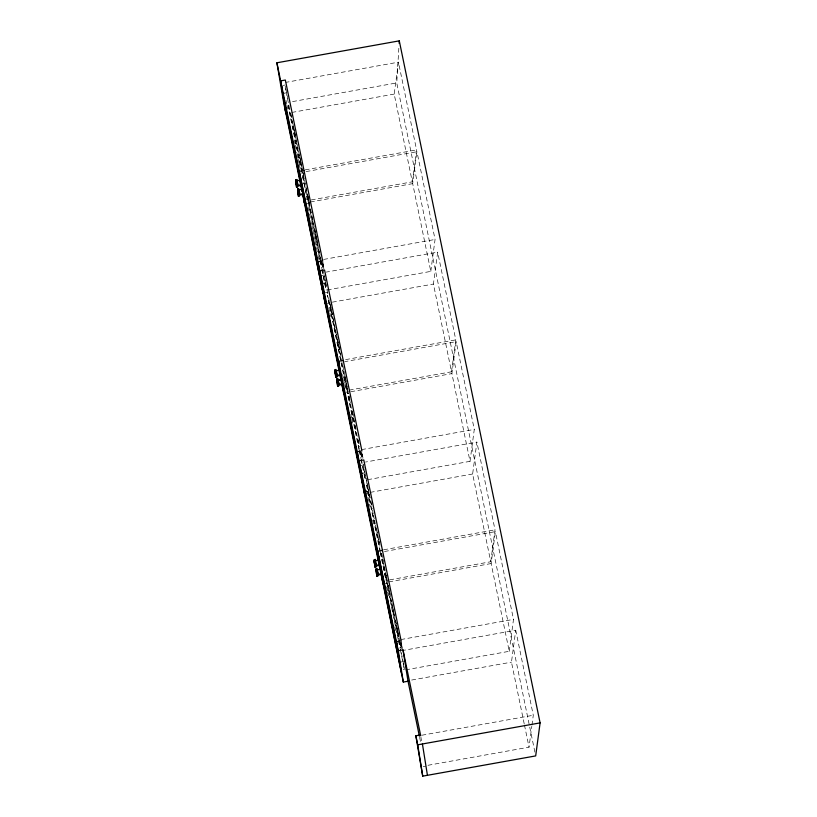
<?xml version="1.0" encoding="UTF-8"?>
<svg xmlns="http://www.w3.org/2000/svg" width="817" height="817" viewBox="0 0 817 817"><rect width="100%" height="100%" fill="white"/><g stroke="black" fill="none" stroke-linecap="round" stroke-linejoin="round"><path stroke-width="0.61" stroke-dasharray="4.08 3.06" d="M534.91 752.161L396.745 82.915L398.91 47.039M311.257 199.94L412.309 181.834L394.192 94.088L398.451 62.174L285.807 82.364M412.309 181.834L416.568 149.909L398.451 62.174M327.249 289.943L430.804 271.387L412.687 183.641L416.946 151.717L304.292 171.907M430.804 271.387L435.063 239.463L416.946 151.717M349.227 390.128L451.525 371.786L433.418 284.05L437.677 252.126L326.269 272.092M451.525 371.786L455.784 339.872L437.677 252.126M367.711 479.681L470.02 461.339L451.903 373.604L456.162 341.68L344.764 361.645M470.02 461.339L474.279 429.415L456.162 341.68M389.689 579.856L490.751 561.749L472.635 474.003L476.893 442.089L365.495 462.054M490.751 561.749L495.01 529.824L476.893 442.089M405.681 669.858L509.236 651.302L491.119 563.556L495.378 531.632L382.724 551.822M509.236 651.302L513.495 619.378L495.378 531.632M524.197 723.77L511.473 662.158L515.731 630.234L404.333 650.199M427.975 765.294L529.028 747.177L531.816 726.313M531.979 725.077L533.287 715.263L515.731 630.234M282.927 85.448L285.041 85.019M285.113 93.067L286.287 92.832L304.026 178.76L301.912 179.189M301.616 171.641L289.524 113.103L288.278 105.301L289.453 105.056M302.852 183.713L304.966 183.284L312.421 219.405M305.16 199.46L308.438 198.797M306.089 203.984L309.377 203.321M322.143 275.411L324.257 274.982L324.798 278.321M324.339 283.029L325.503 282.784L324.972 279.445M321.837 269.569L325.942 289.494L327.117 289.249M327.576 303.301L329.915 302.821M347.664 388.759L346.49 388.994L345.244 381.192L346.408 380.947M358.99 449.554L347.419 393.518L348.593 393.273M361.359 465.363L363.473 464.934M361.053 459.522L365.168 479.446L363.912 471.644L365.087 471.409M363.555 472.982L364.719 472.747M380.048 551.546L367.967 493.019L366.721 485.206L367.885 484.971M367.967 493.019L369.141 492.774M398.206 639.517L386.635 583.471L385.389 575.668L386.564 575.434M384.531 583.9L387.809 583.236M401.024 662.025L403.138 661.596L400.565 649.147M403.21 669.644L404.384 669.409L403.843 666.059M292.568 101.584L396.745 82.915M291.894 112.429L394.192 94.088M305.17 169.875L416.568 149.909M310.378 201.983L412.687 183.641M323.655 259.428L435.063 239.463M325.35 292.69L327.709 292.272M332.356 302.157L433.418 284.05M345.642 359.613L455.784 339.872M345.897 392.201L348.246 391.772M350.85 391.711L451.903 373.604M361.625 449.605L474.279 429.415M366.435 491.701L368.794 491.272M472.635 474.003L369.08 492.569L368.498 488.934M383.602 549.79L495.01 529.824M388.821 581.888L491.119 563.556M400.841 639.568L513.495 619.378M411.666 680.04L511.473 662.158M421.889 735.229L533.287 715.263M423.206 766.683L425.565 766.264M524.453 724.996L529.028 747.177M322.592 262.757L323.879 268.977L322.797 262.073M361.808 452.71L363.095 458.94L362.013 452.036M401.024 642.662L402.311 648.892L401.229 641.988M322.01 262.768L323.297 268.997M361.226 452.72L362.513 458.95M400.453 642.683L401.739 648.902M285.817 88.757L287.87 98.724M293.783 127.37L294.559 131.108M294.814 132.354L295.58 136.082M299.951 157.262L300.727 160.99M300.983 162.236L301.749 165.974M307.57 194.16L308.346 197.898M308.601 199.144L309.377 202.882M314.77 229.036L315.546 232.763M315.801 234.009L316.567 237.747M316.833 238.993L317.599 242.731M330.691 306.12L331.457 309.847M331.712 311.093L332.488 314.831M337.891 340.985L338.657 344.723M338.912 345.969L339.688 349.707M345.509 377.893L346.275 381.631M352.709 412.759L353.475 416.496M367.333 483.623L368.11 487.351M388.32 585.278L389.096 589.016M389.352 590.262L390.118 594M395.52 620.154L396.296 623.892M396.551 625.138L397.317 628.876M397.583 630.121L398.349 633.849M290.872 113.839L292.69 122.54M292.915 123.755L308.52 199.338M309.03 201.819L313.125 221.642M313.381 222.878L320.284 256.334M320.54 257.58L321.306 261.297M321.571 262.533L326.351 285.521M330.119 303.842L335.062 327.729M335.317 328.975L336.093 332.713M336.349 333.959L337.115 337.697M337.38 338.943L340.648 354.966M342.966 366.2L343.743 369.938M343.998 371.184L344.774 374.932M344.927 375.667L346.837 384.909M346.97 385.583L347.736 389.3M349.104 395.765L349.88 399.574M352.178 410.696L354.987 424.289M355.242 425.524L356.008 429.231M358.163 439.812L359.5 446.296M360.675 451.811L362.125 458.888M363.248 464.26L366.67 480.988M369.304 493.754L371.704 505.233M376.514 528.701L378.904 540.108M379.17 541.344L379.936 545.082M386.564 577.364L381.58 553.119L381.927 555.335M386.819 578.61L391.721 602.313M391.905 603.12L392.742 607.307M393.008 608.553L393.774 612.301M394.039 613.547L397.899 632.266M398.032 632.787L398.87 636.79M399.053 637.73L401.351 648.851M419.632 737.394L420.735 742.847M312.676 220.651L320.652 259.255M320.907 260.5L322.449 267.976M325.503 282.784L328.332 296.489M328.587 297.735L329.363 301.463M329.619 302.709L336.563 336.338M336.818 337.584L341.7 361.247M341.966 362.493L343.252 368.722M344.692 375.728L349.329 398.155M349.584 399.401L350.35 403.128M350.605 404.374L359.347 446.725M360.634 452.945L361.665 457.928M365.24 475.239L366.006 478.966M366.271 480.212L372.184 508.858M372.44 510.104L373.206 513.842M373.471 515.088L374.237 518.826M374.492 520.072L375.269 523.809M375.524 525.055L379.895 546.226M381.437 553.691L382.468 558.675M383.398 563.199L383.919 565.691M384.174 566.937L384.94 570.674M385.195 571.92L385.971 575.658M386.227 576.894L392.14 605.54M392.395 606.786L393.171 610.524M393.426 611.77L399.084 639.17M399.339 640.416L400.881 647.891M288.278 105.301L307.274 199.031L301.871 172.877M320.07 259.265L306.957 195.753L319.774 259.602M320.325 260.511L321.867 267.986M322.123 269.232L325.942 289.494M345.244 381.192L327.494 295.254L340.832 361.594M359.286 449.227L346.173 385.706L347.419 393.518M359.541 450.473L361.083 457.939M361.349 459.185L363.912 471.644M366.721 485.206L380.344 551.22M380.599 552.466L385.706 578.947L380.303 552.792M385.389 575.668L398.502 639.18M398.757 640.426L400.31 647.901M320.029 260.848L321.571 268.323M341.087 362.84L346.49 388.994M359.245 450.8L360.787 458.276M398.471 640.763L400.013 648.228M400.269 649.474L404.384 669.409M286.011 100.399L286.787 104.137M287.043 105.383L287.809 109.121M294.243 140.248L295.008 143.986M295.274 145.232L296.816 152.708M297.071 153.953L297.837 157.691M298.093 158.927L298.869 162.665M299.124 163.911L299.9 167.648M308.029 207.048L310.603 219.497M310.858 220.743L311.634 224.481M311.89 225.727L312.656 229.465M312.911 230.711L313.687 234.438M313.942 235.684L314.719 239.422M314.974 240.668L317.803 254.373M318.058 255.619L318.834 259.346M328.832 307.795L329.598 311.522M329.864 312.768L330.63 316.506M342.619 374.584L343.395 378.322M343.651 379.568L344.417 383.306M344.682 384.541L345.448 388.279M350.85 414.433L351.616 418.171M351.872 419.417L352.648 423.155M366.506 490.271L369.846 506.469M372.675 520.163L373.451 523.901M386.461 586.953L387.238 590.691M387.493 591.937L388.269 595.675M394.693 626.813L395.469 630.55M420.837 736.658L421.797 742.724M401.137 640.855L402.332 648.371M399.891 641.325L400.963 648.014M403.138 661.596L403.669 664.946M382.683 558.736L383.04 560.973M364.188 469.397L364.545 471.623M360.675 451.372L361.747 458.061M322.695 260.94L323.9 268.466M321.459 261.409L322.531 268.099M308.091 196.57L308.765 200.39M302.964 172.07L303.321 174.307M303.495 175.42L304.026 178.76M285.215 86.142L285.93 90.595"/><path stroke-width="1.23" d="M399.135 43.321L399.288 40.85L276.902 62.786L283.785 103.156L302.024 191.505M295.703 181.088L295.887 179.709L296.826 179.546L297.766 184.07L297.541 187.195L296.591 187.369L295.703 181.088L296.591 187.369M296.826 179.546L296.642 180.925L300.411 180.159L301.453 185.326L297.684 186.092M295.887 179.709L296.745 186.266M297.572 190.136L297.756 188.758L298.695 188.594L299.635 193.118L299.4 196.243L298.46 196.407L297.572 190.136L298.46 196.407M297.756 188.758L298.613 195.304M334.919 371.051L335.103 369.672L336.053 369.498L336.982 374.023L336.757 377.148L335.818 377.321L334.919 371.051L335.818 377.321M335.103 369.672L335.961 376.218M336.788 380.089L336.972 378.72L337.911 378.547L338.851 383.071L338.626 386.196L337.676 386.37L336.788 380.089L337.676 386.37M336.972 378.72L337.829 385.267M374.145 561.003L374.319 559.625L375.269 559.461L376.198 563.985L375.973 567.11L375.034 567.274L374.145 561.003L375.034 567.274M375.269 559.461L375.085 560.84L378.843 560.074L379.885 565.241L376.116 566.007M374.319 559.625L375.177 566.181M376.004 570.052L376.188 568.673L377.137 568.509L378.067 573.023L377.842 576.159L376.903 576.322L376.004 570.052L376.903 576.322M376.188 568.673L377.046 575.219M399.288 40.85L540.098 722.882L535.686 755.909L422.726 776.15L415.853 735.77L420.551 734.932L420.643 735.453L403.006 649.903L398.298 650.74L276.902 62.786M300.513 179.474L282.774 93.546L284.173 93.261M287.421 113.532L286.011 113.818L284.765 106.006L302.504 191.944M301.34 184.683L297.582 185.449L296.877 182.048M299.553 195.14L303.311 194.375L302.28 189.207L298.511 189.963L298.981 192.23M299.451 194.487L303.209 193.721L303.311 194.375M338.483 361.625L339.729 369.437L321.99 283.499L323.389 283.213M326.637 303.485L325.227 303.771L323.981 295.968L341.72 381.896M335.869 370.877L339.627 370.111L340.669 375.289L336.9 376.055M338.779 380.385L341.598 379.813M338.667 384.45L342.425 383.684L342.537 384.337L338.769 385.093M362.615 473.176L361.206 473.462L378.945 559.39L377.699 551.587M365.853 493.448L364.443 493.734L359.072 460.788L363.779 459.94L401.137 640.855L396.429 641.702L401.433 673.034M377.985 575.056L381.753 574.29L380.712 569.112L376.954 569.878L377.413 572.145M377.883 574.402L381.651 573.636L381.753 574.29M304.026 170.487L299.318 171.335L304.322 202.657M295.662 182.845L296.602 182.671M296.826 184.233L297.766 184.07M298.685 193.282L299.635 193.118M343.242 360.44L338.534 361.288L341.741 381.376M334.878 372.797L335.818 372.634M336.042 374.196L336.982 374.023M337.911 383.244L338.851 383.071M382.458 550.403L377.75 551.24L382.764 582.572M374.094 562.76L375.044 562.586M375.258 564.149L376.198 563.985M377.127 573.197L378.067 573.023M380.906 573.432L403.302 682.072L408.01 681.235L403.006 649.903M415.853 735.77L417.712 744.818L540.098 722.882M407.928 680.714L419.376 736.168M340.669 373.951L358.408 459.889M342.537 384.337L341.496 379.159L337.727 379.925L338.432 383.316M342.66 386.421L360.399 472.359M363.197 485.921L380.936 571.859M302.464 193.527L341.424 382.233M341.751 383.949L380.456 571.42M336.093 372.011L336.798 375.401L340.566 374.635L340.669 375.289M375.32 561.963L376.014 565.354L379.782 564.598L379.885 565.241M336.287 374.891L336.757 377.148M422.42 743.97L427.434 775.302M417.712 744.818L422.726 776.15M398.298 650.74L403.302 682.072M396.378 642.039L397.624 649.842L378.639 556.111M400.861 670.114L381.876 576.383L383.122 584.186M380.712 569.112L380.814 569.766M381.12 572.972L382.193 579.662M378.843 560.074L378.955 560.717M362.217 483.072L357.213 451.74L361.921 450.902L324.563 269.988L319.856 270.835L324.87 302.167M342.139 383.878L343.906 394.233M342.078 384.133L342.966 389.709M339.627 370.111L339.729 370.765M320.744 275.697L321.99 283.499M323.001 293.119L317.987 261.787L322.695 260.94L285.347 80.035L280.639 80.873L285.654 112.205M317.936 262.124L319.192 269.937L300.196 176.196M322.429 290.209L303.444 196.468L304.69 204.27M302.28 189.207L302.382 189.85M300.411 180.159L300.513 180.812M281.528 85.734L282.774 93.546"/></g></svg>
